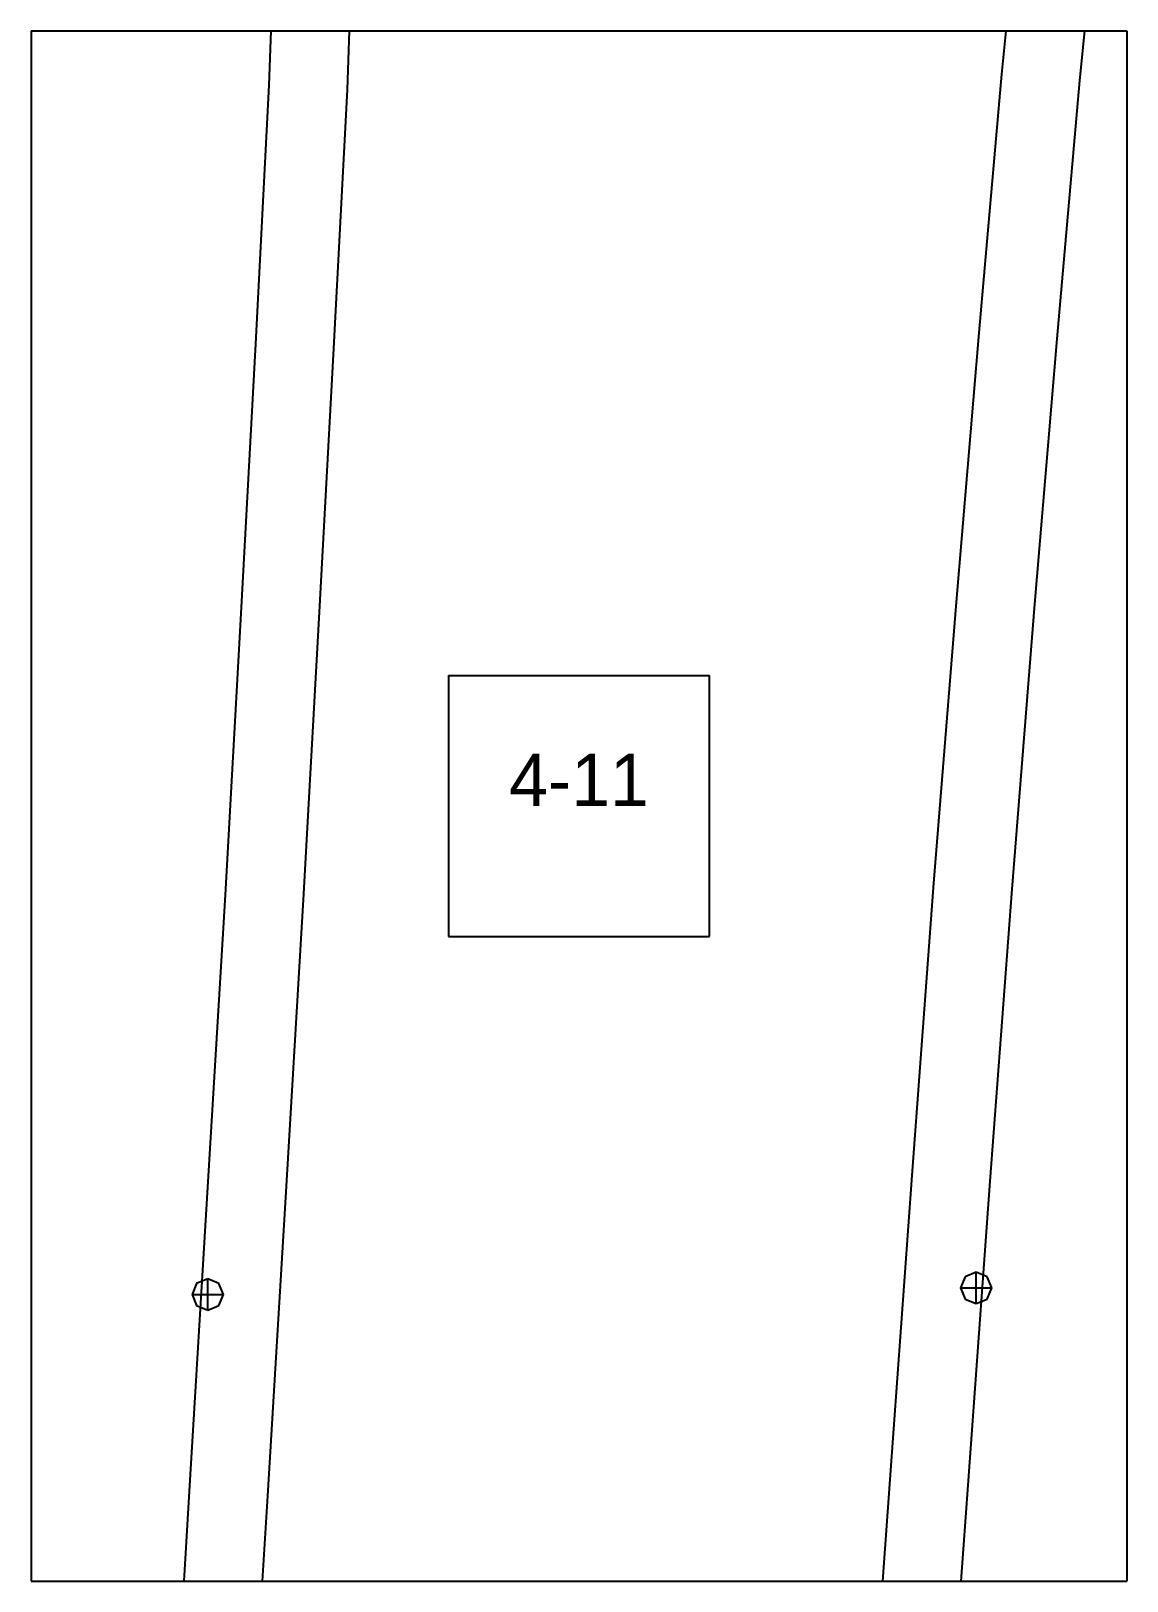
# Paper-space layout 'Plan 4-11' of a CAD drawing. Header units: metres, sheet in millimetres. Extents: x 0 to 210, y 0 to 297.
# The model-space entities are those that its viewports show. They can reach past a viewport. Long polylines and large blocks are cut down to what shows.
import ezdxf
from ezdxf.enums import TextEntityAlignment as Align

# ---------------------------------------------------------------- set-up
doc = ezdxf.new("R2010")
doc.units = ezdxf.units.M
for name, color, linetype in [('default', 7, 'Continuous'), ('TEXTLAYER', 7, 'Continuous'), ('VIEWPORTS', 7, 'Continuous')]:
    doc.layers.add(name, color=color, linetype=linetype)

msp = doc.modelspace()

# ---------------------------------------------------------------- linework, layer by layer
at = {"color": 9}
for p, q in [((2100, -594), (2100, -891)), ((2100, -594), (2100, -891)), ((2310, -594), (2310, -891)), ((2310, -594), (2310, -891)), ((1890, -891), (2100, -891)), ((1890, -891), (2100, -891)), ((2100, -891), (2310, -891)), ((2100, -891), (2100, -1188)), ((2100, -891), (2310, -891)), ((2100, -891), (2100, -1188)), ((2310, -891), (2520, -891)), ((2310, -891), (2310, -1188)), ((2310, -891), (2520, -891)), ((2310, -891), (2310, -1188)), ((2180, -1014.5), (2230, -1014.5)), ((2180, -1014.5), (2180, -1064.5)), ((2230, -1064.5), (2230, -1014.5)), ((2180, -1064.5), (2230, -1064.5)), ((1890, -1188), (2100, -1188)), ((1890, -1188), (2100, -1188)), ((2100, -1188), (2310, -1188)), ((2100, -1188), (2100, -1485)), ((2100, -1188), (2310, -1188)), ((2100, -1188), (2100, -1485)), ((2310, -1188), (2520, -1188)), ((2310, -1188), (2310, -1485)), ((2310, -1188), (2520, -1188)), ((2310, -1188), (2310, -1485))]:
    msp.add_line(p, q, dxfattribs=at)
at = {"layer": 'default', "color": 7, "linetype": 'Continuous'}
for p, q in [((2285.99, -899.29), (2290.96, -851.92)), ((2145.64, -901.35), (2147.38, -853.82)), ((2160.62, -902.22), (2162.35, -854.68)), ((2300.94, -900.5), (2305.91, -853.18)), ((2281.67, -948.81), (2285.99, -899.29)), ((2143.06, -950.93), (2145.64, -901.35)), ((2158.03, -951.81), (2160.62, -902.22)), ((2296.62, -949.99), (2300.94, -900.5)), ((2277.34, -1000.46), (2281.67, -948.81)), ((2292.3, -1001.61), (2296.62, -949.99)), ((2140.27, -1002.63), (2143.06, -950.93)), ((2155.24, -1003.52), (2158.03, -951.81)), ((2273.02, -1054.3), (2277.34, -1000.46)), ((2137.27, -1056.52), (2140.27, -1002.63)), ((2152.24, -1057.41), (2155.24, -1003.52)), ((2287.98, -1055.42), (2292.3, -1001.61)), ((2268.84, -1110.32), (2273.02, -1054.3)), ((2133.91, -1112.55), (2137.27, -1056.52)), ((2283.8, -1111.41), (2287.98, -1055.42)), ((2148.88, -1113.45), (2152.24, -1057.41)), ((2264.6, -1168.54), (2268.84, -1110.32)), ((2130.37, -1170.79), (2133.91, -1112.55)), ((2145.35, -1171.7), (2148.88, -1113.45)), ((2279.56, -1169.61), (2283.8, -1111.41)), ((2131.74, -1130.99), (2130.86, -1133.11)), ((2133.86, -1130.11), (2131.74, -1130.99)), ((2135.98, -1130.99), (2133.86, -1130.11)), ((2133.86, -1136.11), (2133.86, -1130.11)), ((2136.86, -1133.11), (2135.98, -1130.99)), ((2278.99, -1129.73), (2278.11, -1131.85)), ((2281.11, -1128.85), (2278.99, -1129.73)), ((2283.23, -1129.73), (2281.11, -1128.85)), ((2281.11, -1134.85), (2281.11, -1128.85)), ((2284.11, -1131.85), (2283.23, -1129.73)), ((2130.86, -1133.11), (2131.74, -1135.23)), ((2130.86, -1133.11), (2136.86, -1133.11)), ((2135.98, -1135.23), (2136.86, -1133.11)), ((2278.11, -1131.85), (2278.99, -1133.97)), ((2278.11, -1131.85), (2284.11, -1131.85)), ((2278.99, -1133.97), (2281.11, -1134.85)), ((2281.11, -1134.85), (2283.23, -1133.97)), ((2283.23, -1133.97), (2284.11, -1131.85)), ((2131.74, -1135.23), (2133.86, -1136.11)), ((2133.86, -1136.11), (2135.98, -1135.23)), ((2260.26, -1228.88), (2264.6, -1168.54)), ((2275.22, -1229.95), (2279.56, -1169.61)), ((2126.69, -1231.16), (2130.37, -1170.79)), ((2141.66, -1232.08), (2145.35, -1171.7))]:
    msp.add_line(p, q, dxfattribs=at)

# ---------------------------------------------------------------- texts
at = {"layer": 'TEXTLAYER', "color": 1}
msp.add_text('4-11', height=10, dxfattribs=at).set_placement((2205, -1039.5), align=Align.CENTER)

psp = doc.layouts.new('Plan 4-11')

# ---------------------------------------------------------------- viewports
at = {"layer": 'VIEWPORTS'}
psp.add_viewport(center=(105, 148.5), size=(210, 297), view_center_point=(2205, -1039.5), view_height=297, dxfattribs=at)

doc.saveas('drawing.dxf')
